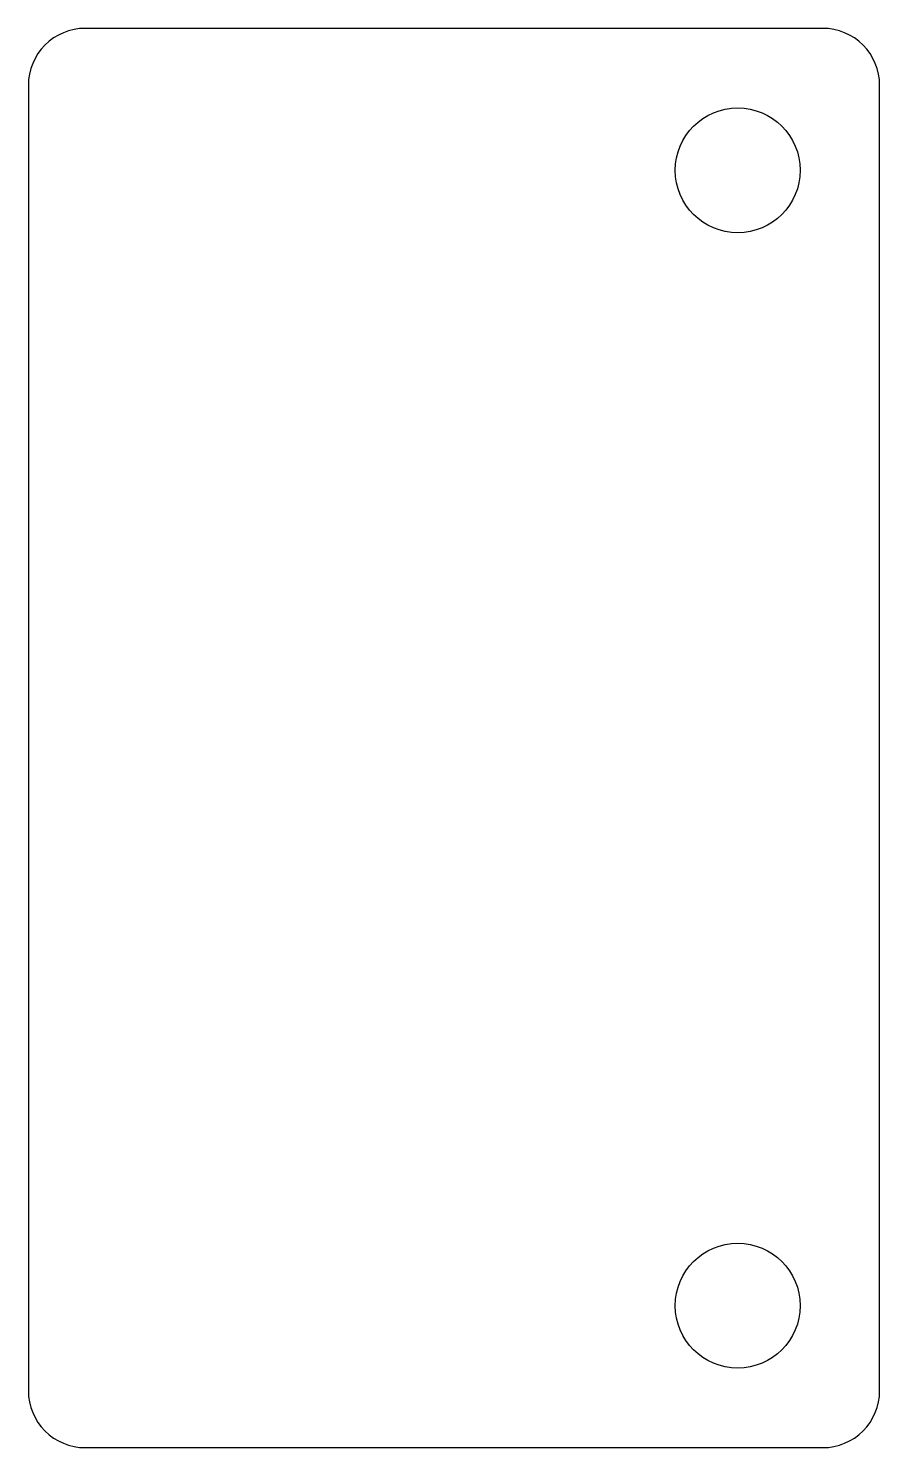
# Model space of a CAD drawing. Header units: millimetres. Extents: x -7.5 to 7.5, y -12.5 to 12.5.
import ezdxf

# ---------------------------------------------------------------- set-up
doc = ezdxf.new("R2010")
doc.units = ezdxf.units.MM

msp = doc.modelspace()

# ---------------------------------------------------------------- linework, layer by layer
msp.add_lwpolyline([(6.5, 12.5), (-6.5, 12.5, 0.414214), (-7.5, 11.5), (-7.5, -11.5, 0.414214), (-6.5, -12.5), (6.5, -12.5, 0.414214), (7.5, -11.5), (7.5, 11.5, 0.414214)], format="xyb", close=True)
for centre in [(5, 10), (5, -10)]:
    msp.add_circle(centre, 1.1)

doc.saveas('drawing.dxf')
